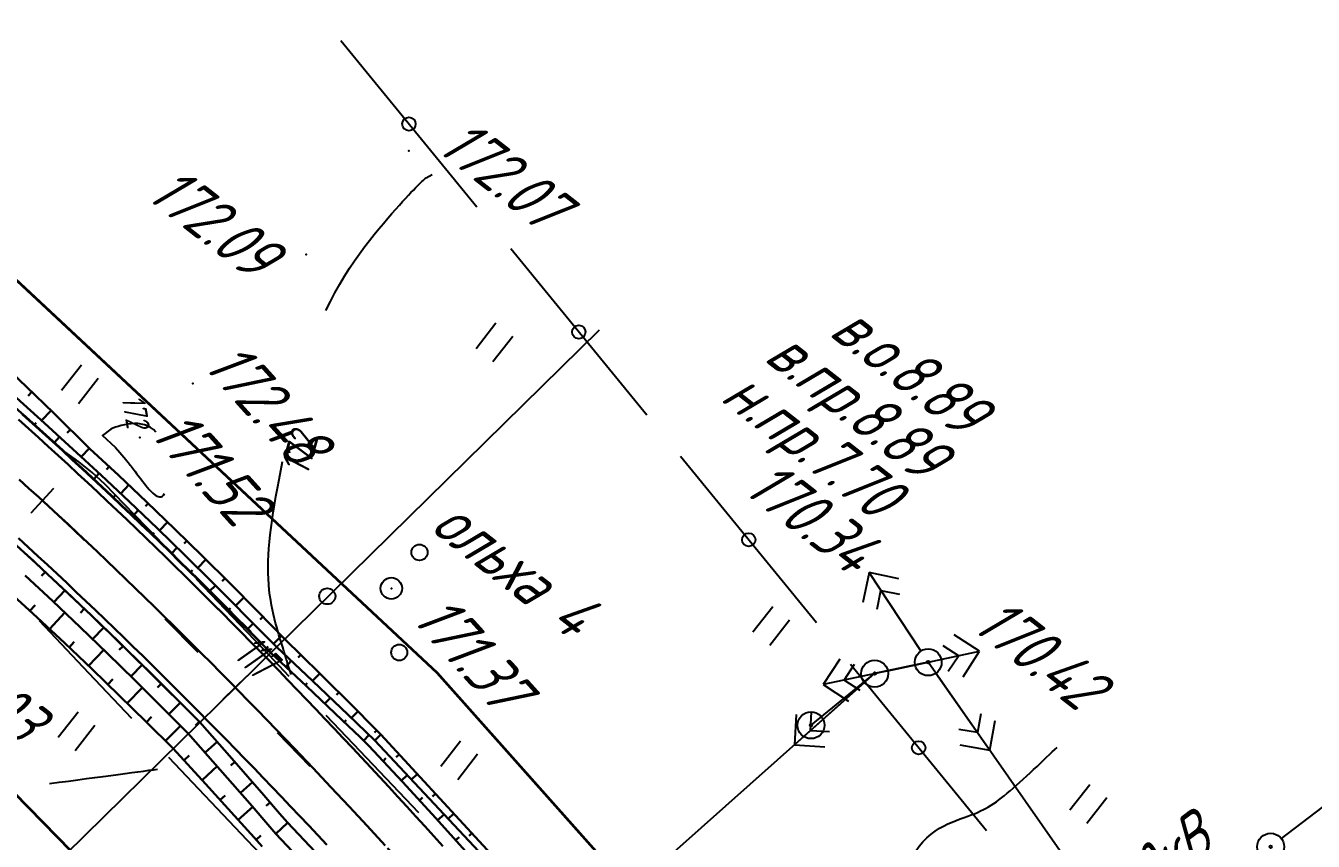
# Model space of a CAD drawing. Header units: millimetres. Extents: x -698 to 8131, y -704 to 4503.
# Drawn here: x 7407.9 to 7503.8, y 533.4 to 594.1 of the extents above; entities that cross this region are included whole.
import ezdxf
from ezdxf import colors
from ezdxf.entities.mleader import LeaderData, LeaderLine
from ezdxf.math import Vec2, Vec3

# ---------------------------------------------------------------- set-up
doc = ezdxf.new("R2010")
doc.units = ezdxf.units.MM
doc.linetypes.add('CONTI', pattern=[0])
doc.linetypes.add('STROT', pattern=[1.7, 0.5, -1.2])
for name, color, linetype, lineweight in [('10', 1, 'Continuous', 35), ('КОПИЯ_ОСЬ_13_ОТКОСЫ', 7, 'Continuous', 30), ('КОПИЯ_ОСЬ_ГРАНИЦЫ_ПОЛОС', 7, 'Continuous', 30), ('ОСЬ_ВЕРХ_ПОКРЫТИЯ_ГРАНИЦЫ_ПОЛОС', 7, 'Continuous', 30), ('ОСЬ_ВЕРХ_ПОКРЫТИЯ_ОСЬ', 1, 'Continuous', 30), ('Ось_примыкания', 1, 'Continuous', 35)]:
    doc.layers.add(name, color=color, linetype=linetype, lineweight=lineweight)
for name, color, linetype in [('GOR_BDEFAULT', 212, 'CONTI'), ('NAD_MDEFAULT', 7, 'CONTI'), ('PI_OTDEFAULT', 172, 'CONTI'), ('PI_TTDEFAULT', 5, 'CONTI'), ('SIT_LDEFAULT', 7, 'CONTI'), ('USLZNDEFAULT', 7, 'CONTI'), ('Выноски', 250, 'Continuous'), ('ОСЬ_ВЕРХ_ПОКРЫТИЯ_ПИКЕТЫ', 1, 'Continuous'), ('разметка', 7, 'Continuous')]:
    doc.layers.add(name, color=color, linetype=linetype)
doc.styles.add('eskd', font='isocpeui.ttf', dxfattribs={"width": 1.2})
doc.styles.add('SHRFT', font='isocpeui.ttf', dxfattribs={"width": 3.5})
doc.styles.get("Standard").update_dxf_attribs({"font": 'isocpeui.ttf'})
doc.styles.add('ГОСТ', font='isocpeui.ttf', dxfattribs={"height": 4})

# ---------------------------------------------------------------- blocks, each defined once
blk = doc.blocks.new('BL_2011')
at = {"color": 0}
for p, q in [((0, 0), (0, 2.4)), ((1.6, 0), (1.6, 2.4))]:
    blk.add_line(p, q, dxfattribs=at)
blk = doc.blocks.new('BL_26')
at = {"color": 0}
for radius in [1, 0.1]:
    blk.add_circle((0, 0), radius, dxfattribs=at)
blk = doc.blocks.new('BL_172')
at = {"color": 0}
for centre, radius in [((0, 3.4), 0.6), ((0, 0), 0.8), ((-3.4, -3.4), 0.6), ((3.4, -3.4), 0.6)]:
    blk.add_circle(centre, radius, dxfattribs=at)

msp = doc.modelspace()

# ---------------------------------------------------------------- linework, layer by layer
at = {"ltscale": 7}
msp.add_lwpolyline([(7402.304, 524.037), (7450.591, 571.444)], dxfattribs=at)
at = {"layer": '10'}
for points in [[(7557.083, 408.214), (7502.403, 474.094), (7438.513, 545.904), (7384.503, 596.294), (7381.685, 589.869), (7359.573, 604.594), (7346.003, 610.974), (7346.933, 612.494), (7259.503, 653.224), (7163.783, 697.604), (7162.773, 695.044), (7153.583, 698.964), (7154.833, 701.954), (7107.483, 722.734), (7037.233, 756.524), (7008.443, 769.144), (7005.583, 770.204), (6980.053, 780.784), (6981.053, 782.784), (6942.353, 801.084), (6941.603, 799.044), (6896.914, 821.23), (6913.823, 871.714)], [(6994.103, 758.534), (7040.023, 735.714), (7044.063, 733.704), (7072.313, 719.674), (7095.903, 709.734), (7115.453, 700.074), (7174.043, 673.014), (7206.093, 659.684), (7219.613, 652.954), (7247.643, 640.794), (7301.603, 617.394), (7300.303, 614.534), (7309.243, 610.384), (7309.923, 612.004), (7354.733, 590.424), (7366.703, 578.184), (7366.703, 578.184), (7420.773, 522.864), (7453.783, 488.154), (7485.293, 455.374), (7519.633, 419.454), (7515.413, 411.684), (7534.823, 388.204), (7579.153, 342.644)], [(7384.503, 596.294), (7438.513, 545.904), (7502.403, 474.094), (7557.083, 408.214), (7599.643, 364.494), (7714.093, 267.324), (7782.333, 205.664), (7802.953, 187.964), (7827.053, 167.284), (7831.933, 163.094), (7846.053, 144.894), (7851.593, 137.764), (7868.693, 97.284), (7876.343, 79.154), (7881.943, 63.124), (7904.923, -2.646), (7913.743, -6.586), (7929.843, -50.886), (7929.843, -50.886), (7966.053, -166.916), (7964.873, -168.836), (7968.623, -174.866), (7974.573, -194.306), (7993.635, -264.502)]]:
    msp.add_lwpolyline(points, dxfattribs=at)
at = {"layer": 'GOR_BDEFAULT', "color": 212, "flags": 128}
for points, elevation in [([(7430.229, 572.88), (7430.559, 573.56), (7430.899, 574.21), (7431.249, 574.84), (7431.609, 575.44), (7431.979, 576.03), (7432.349, 576.58), (7432.719, 577.11), (7433.089, 577.62), (7433.459, 578.1), (7433.819, 578.55), (7434.169, 578.98), (7434.509, 579.38), (7434.829, 579.76), (7435.139, 580.11), (7435.429, 580.43), (7435.699, 580.73), (7435.939, 581), (7436.169, 581.25), (7436.369, 581.47), (7436.559, 581.67), (7436.739, 581.85), (7436.889, 582.02), (7437.029, 582.16), (7437.159, 582.29), (7437.279, 582.4), (7437.379, 582.5), (7437.469, 582.58), (7437.559, 582.66), (7437.629, 582.72), (7437.699, 582.78), (7438.149, 583.02)], 172), ([(7417.549, 563.82), (7417.369, 564.02), (7417.159, 564.17), (7416.939, 564.29), (7416.699, 564.38), (7416.459, 564.43), (7416.209, 564.46), (7415.959, 564.47), (7415.709, 564.45), (7415.459, 564.42), (7415.219, 564.37), (7414.979, 564.32), (7414.759, 564.26), (7414.549, 564.19), (7414.359, 564.12), (7414.189, 564.06), (7413.579, 563.57), (7413.879, 563.3), (7414.199, 563.01), (7414.539, 562.69), (7414.879, 562.32), (7415.329, 561.78), (7415.379, 561.72), (7415.419, 561.66), (7415.469, 561.6), (7415.529, 561.53), (7415.589, 561.45), (7415.649, 561.37), (7415.709, 561.29), (7415.779, 561.19), (7415.859, 561.09), (7415.939, 560.99), (7416.029, 560.87), (7416.119, 560.75), (7416.219, 560.62), (7416.319, 560.49), (7416.439, 560.34), (7416.549, 560.18), (7416.679, 560.02), (7416.809, 559.86), (7416.939, 559.7), (7417.069, 559.55), (7417.199, 559.41), (7417.339, 559.28), (7417.469, 559.17), (7417.589, 559.09), (7417.719, 559.03), (7417.829, 559), (7417.939, 559.01), (7418.039, 559.05), (7418.129, 559.14), (7418.209, 559.27)], 172), ([(7427.619, 545.77), (7427.599, 545.86), (7427.569, 545.95), (7427.539, 546.06), (7427.499, 546.18), (7427.459, 546.31), (7427.419, 546.45), (7427.369, 546.6), (7427.329, 546.76), (7427.269, 546.93), (7427.219, 547.12), (7427.159, 547.32), (7427.089, 547.52), (7427.029, 547.74), (7426.959, 547.97), (7426.879, 548.22), (7426.799, 548.47), (7426.719, 548.74), (7426.639, 549.02), (7426.559, 549.31), (7426.469, 549.61), (7426.389, 549.92), (7426.309, 550.25), (7426.239, 550.59), (7426.169, 550.94), (7426.109, 551.3), (7426.049, 551.68), (7425.999, 552.07), (7425.959, 552.47), (7425.939, 552.89), (7425.919, 553.32), (7425.919, 553.76), (7425.919, 554.21), (7425.939, 554.68), (7425.979, 555.17), (7426.019, 555.67), (7426.079, 556.18), (7426.139, 556.72), (7426.219, 557.27), (7426.299, 557.84), (7426.389, 558.42), (7426.499, 559.03), (7426.609, 559.65), (7426.729, 560.3), (7426.859, 560.96), (7426.989, 561.65)], 172), ([(7481.489, 497.1), (7480.559, 497.55), (7479.729, 497.99), (7478.989, 498.42), (7478.349, 498.84), (7477.769, 499.25), (7477.279, 499.65), (7476.839, 500.04), (7476.469, 500.42), (7476.149, 500.78), (7475.869, 501.14), (7475.629, 501.48), (7475.429, 501.81), (7475.249, 502.14), (7475.079, 502.45), (7474.929, 502.75), (7474.779, 503.04), (7474.629, 503.32), (7474.489, 503.58), (7474.349, 503.82), (7474.219, 504.05), (7474.079, 504.25), (7473.949, 504.42), (7473.809, 504.57), (7473.679, 504.68), (7473.549, 504.76), (7473.409, 504.8), (7473.269, 504.81), (7473.129, 504.77), (7472.989, 504.69), (7472.849, 504.56), (7472.699, 504.39), (7472.539, 504.17), (7472.389, 503.92), (7472.229, 503.64), (7472.069, 503.33), (7471.899, 503.02), (7471.729, 502.69), (7471.549, 502.36), (7471.379, 502.04), (7471.199, 501.73), (7471.009, 501.44), (7470.829, 501.17), (7470.639, 500.94), (7470.439, 500.75), (7470.249, 500.6), (7470.049, 500.5), (7469.849, 500.46), (7469.649, 500.46), (7469.439, 500.5), (7469.229, 500.58), (7469.029, 500.69), (7468.819, 500.83), (7468.619, 501), (7468.409, 501.19), (7468.209, 501.4), (7468.009, 501.62), (7467.809, 501.85), (7467.609, 502.09), (7467.419, 502.33), (7467.229, 502.57), (7467.049, 502.8), (7466.869, 503.03), (7466.689, 503.25), (7466.519, 503.47), (7466.359, 503.68), (7466.189, 503.89), (7466.039, 504.09), (7465.879, 504.29), (7465.739, 504.48), (7465.589, 504.67), (7465.449, 504.85), (7465.319, 505.03), (7465.179, 505.21), (7465.059, 505.38), (7464.939, 505.55), (7464.819, 505.72), (7464.699, 505.88), (7464.589, 506.04), (7464.489, 506.2), (7464.379, 506.35), (7464.279, 506.5), (7464.189, 506.65), (7464.089, 506.8), (7463.999, 506.94), (7463.909, 507.08), (7463.819, 507.22), (7463.739, 507.36), (7463.659, 507.49), (7463.569, 507.62), (7463.489, 507.76), (7463.409, 507.89), (7463.339, 508.01), (7463.269, 508.14), (7463.209, 508.27), (7463.159, 508.4), (7463.129, 508.52), (7463.119, 508.65), (7463.129, 508.77), (7463.159, 508.9), (7463.219, 509.03), (7463.309, 509.15), (7463.429, 509.28), (7463.589, 509.41), (7463.779, 509.54), (7464.019, 509.68), (7464.299, 509.81), (7464.619, 509.95), (7464.969, 510.08), (7465.349, 510.22), (7465.749, 510.36), (7466.169, 510.49), (7466.599, 510.62), (7467.039, 510.75), (7467.469, 510.88), (7467.899, 511), (7468.319, 511.12), (7468.719, 511.24), (7469.099, 511.34), (7469.449, 511.45), (7469.759, 511.54), (7471.279, 512.31), (7471.389, 512.96), (7471.409, 513.04), (7471.429, 513.13), (7471.459, 513.23), (7471.479, 513.33), (7471.499, 513.44), (7471.529, 513.56), (7471.549, 513.7), (7471.579, 513.84), (7471.609, 514), (7471.639, 514.17), (7471.659, 514.35), (7471.689, 514.54), (7471.719, 514.75), (7471.739, 514.97), (7471.769, 515.21), (7471.789, 515.47), (7471.819, 515.74), (7471.839, 516.03), (7471.859, 516.34), (7471.879, 516.67), (7471.899, 517.03), (7471.929, 517.41), (7471.949, 517.81), (7471.969, 518.24), (7471.999, 518.7), (7472.019, 519.19), (7472.049, 519.7), (7472.079, 520.25), (7472.109, 520.84), (7472.139, 521.46), (7472.169, 522.11), (7472.209, 522.79), (7472.249, 523.5), (7472.299, 524.22), (7472.359, 524.96), (7472.429, 525.7), (7472.499, 526.44), (7472.589, 527.18), (7472.689, 527.91), (7472.809, 528.62), (7472.939, 529.3), (7473.089, 529.96), (7473.259, 530.58), (7473.449, 531.15), (7473.659, 531.68), (7473.889, 532.16), (7474.139, 532.59), (7474.409, 532.98), (7474.689, 533.32), (7474.989, 533.62), (7475.299, 533.88), (7475.609, 534.11), (7475.929, 534.32), (7476.239, 534.49), (7476.559, 534.65), (7476.879, 534.79), (7477.179, 534.91), (7477.479, 535.02), (7477.769, 535.12), (7478.039, 535.22), (7478.299, 535.32), (7478.539, 535.41), (7478.769, 535.51), (7478.989, 535.61), (7479.199, 535.71), (7479.399, 535.81), (7479.589, 535.93), (7479.789, 536.04), (7479.979, 536.17), (7480.169, 536.3), (7480.359, 536.44), (7480.559, 536.59), (7480.759, 536.75), (7480.969, 536.93), (7481.189, 537.11), (7481.429, 537.32), (7481.669, 537.53), (7481.919, 537.75), (7482.169, 537.98), (7482.429, 538.22), (7482.689, 538.45), (7482.939, 538.69), (7483.199, 538.93), (7483.439, 539.16), (7483.679, 539.39), (7483.909, 539.61), (7484.129, 539.81), (7484.329, 540.01), (7484.519, 540.18), (7484.689, 540.34)], 170), ([(7409.639, 537.65), (7410.359, 537.75), (7411.059, 537.84), (7411.739, 537.93), (7412.389, 538.02), (7413.019, 538.11), (7413.629, 538.19), (7414.199, 538.26), (7414.749, 538.34), (7415.269, 538.41), (7415.759, 538.47), (7416.219, 538.53), (7416.639, 538.58), (7417.029, 538.64), (7417.379, 538.68), (7417.689, 538.72)], 172)]:
    msp.add_lwpolyline(points, dxfattribs=dict(at, elevation=elevation))
at = {"layer": 'PI_TTDEFAULT', "color": 5}
for p in [(7436.389, 584.79, 172.069), (7428.759, 577.07, 172.094), (7420.309, 567.45, 172.483), (7416.369, 563.42, 171.52), (7435.099, 552.19, 171.368), (7475.089, 546.69, 170.424), (7471.099, 545.84, 170.345)]:
    msp.add_point(p, dxfattribs=at)
at = {"layer": 'SIT_LDEFAULT', "color": 7}
for p, q in [((7441.469, 580.59), (7431.339, 592.98)), ((7454.119, 565.1), (7443.989, 577.49)), ((7410.779, 562.37), (7410.509, 562.55)), ((7411.809, 561.62), (7410.779, 562.37)), ((7412.809, 560.82), (7411.809, 561.62)), ((7466.779, 549.62), (7456.649, 562.01)), ((7413.749, 559.96), (7412.809, 560.82)), ((7415.959, 557.68), (7413.749, 559.96)), ((7417.819, 555.75), (7415.959, 557.68)), ((7425.989, 547.21), (7420.579, 552.87)), ((7470.689, 553.37), (7470.229, 551.15)), ((7474.539, 547.53), (7470.689, 553.37)), ((7472.899, 552.91), (7470.689, 553.37)), ((7471.279, 550.65), (7471.569, 552.03)), ((7471.569, 552.03), (7472.949, 551.75)), ((7408.859, 549.79), (7412.529, 545.91)), ((7478.919, 547.51), (7477.029, 548.74)), ((7476.169, 547.94), (7477.359, 547.17)), ((7427.489, 545.63), (7425.989, 547.21)), ((7468.499, 546.92), (7467.269, 545.02)), ((7475.089, 546.69), (7471.099, 545.84)), ((7472.079, 546.05), (7478.919, 547.51)), ((7514.499, 490.33), (7475.089, 546.69)), ((7477.359, 547.17), (7476.589, 545.99)), ((7477.689, 545.61), (7478.919, 547.51)), ((7412.529, 545.91), (7415.739, 542.53)), ((7471.099, 545.84), (7431.829, 510.95)), ((7466.359, 542), (7471.099, 545.84)), ((7474.109, 546.48), (7467.269, 545.02)), ((7468.829, 545.36), (7469.599, 546.54)), ((7479.439, 534.13), (7469.309, 546.52)), ((7475.659, 545.87), (7479.669, 540.13)), ((7470.349, 545.18), (7465.119, 540.53)), ((7467.269, 545.02), (7469.159, 543.79)), ((7470.019, 544.59), (7468.829, 545.36)), ((7466.319, 541.59), (7466.399, 543)), ((7432.289, 540.59), (7430.249, 542.73)), ((7465.249, 542.79), (7465.119, 540.53)), ((7478.999, 542.84), (7478.759, 541.45)), ((7479.669, 540.13), (7480.069, 542.36)), ((7467.729, 541.51), (7466.319, 541.59)), ((7478.759, 541.45), (7477.359, 541.69)), ((7437.139, 535.48), (7432.289, 540.59)), ((7465.119, 540.53), (7467.379, 540.39)), ((7477.449, 540.53), (7479.669, 540.13)), ((7418.489, 539.63), (7424.329, 533.45)), ((7501.399, 533.56), (7506.959, 537.8)), ((7424.329, 533.45), (7425.369, 532.36))]:
    msp.add_line(p, q, dxfattribs=at)
for centre in [(7436.409, 586.78), (7449.059, 571.29), (7461.719, 555.81), (7474.379, 540.32)]:
    msp.add_circle(centre, 0.5, dxfattribs=at)
at = {"layer": 'КОПИЯ_ОСЬ_13_ОТКОСЫ'}
for p, q in [((7434.319, 541.3), (7433.865, 540.873)), ((7434.478, 539.332), (7434.699, 539.538)), ((7435.675, 539.829), (7435.451, 539.623)), ((7435.84, 537.867), (7436.287, 538.283)), ((7437.03, 538.359), (7436.593, 537.956)), ((7437.193, 536.394), (7437.425, 536.607)), ((7438.386, 536.889), (7438.173, 536.692)), ((7438.544, 534.92), (7439.026, 535.356)), ((7439.742, 535.418), (7439.326, 535.035)), ((7439.886, 533.437), (7440.139, 533.666)), ((7441.098, 533.948), (7440.895, 533.761))]:
    msp.add_line(p, q, dxfattribs=at)
for points in [[(7405.84, 569.173), (7407.904, 567.219), (7409.95, 565.246), (7412.647, 562.592), (7414.768, 560.614), (7416.872, 558.618), (7418.958, 556.608), (7421.029, 554.582), (7423.083, 552.544), (7425.122, 550.491), (7427.145, 548.426), (7429.771, 545.851), (7432.378, 543.257), (7433.673, 541.953), (7434.319, 541.3), (7434.319, 541.3), (7434.319, 541.3)], [(7406.766, 565.925), (7408.871, 564.043), (7410.975, 562.128), (7413.062, 560.195), (7415.164, 558.216), (7417.25, 556.22), (7419.319, 554.21), (7421.373, 552.184), (7425.435, 548.093), (7426.106, 547.406), (7428.786, 544.898), (7431.446, 542.369), (7432.769, 541.098), (7433.099, 540.78)], [(7407.163, 566.376), (7409.272, 564.489), (7411.379, 562.571), (7413.47, 560.635), (7415.576, 558.653), (7417.665, 556.653), (7419.737, 554.64), (7421.795, 552.611), (7425.862, 548.514), (7426.534, 547.826), (7429.217, 545.315), (7431.881, 542.783), (7433.205, 541.511), (7433.865, 540.873), (7433.865, 540.873), (7433.865, 540.873), (7433.865, 540.873), (7433.865, 540.873), (7433.865, 540.873), (7448.611, 525.109)], [(7407.163, 566.376), (7409.272, 564.489), (7411.379, 562.571), (7413.47, 560.635), (7415.576, 558.653), (7417.665, 556.653), (7419.738, 554.64), (7421.795, 552.611), (7425.862, 548.514), (7426.534, 547.826), (7429.217, 545.315), (7431.881, 542.783), (7433.205, 541.51), (7433.865, 540.872), (7433.865, 540.872), (7433.865, 540.872)], [(7408.321, 566.819), (7408.05, 566.536)], [(7409.76, 565.43), (7409.045, 564.694)], [(7408.501, 564.377), (7408.634, 564.525)], [(7411.187, 564.029), (7410.947, 563.785)], [(7409.984, 563.034), (7410.387, 563.478)], [(7412.612, 562.626), (7411.998, 562.001)], [(7411.458, 561.683), (7411.594, 561.83)], [(7414.076, 561.263), (7413.876, 561.049)], [(7412.924, 560.323), (7413.334, 560.762)], [(7415.532, 559.892), (7414.934, 559.26)], [(7414.383, 558.955), (7414.521, 559.1)], [(7416.981, 558.514), (7416.781, 558.304)], [(7415.834, 557.578), (7416.248, 558.012)], [(7417.277, 556.194), (7417.417, 556.338)], [(7418.423, 557.127), (7417.82, 556.504)], [(7406.58, 555.927), (7408.636, 554.039), (7410.703, 552.109), (7412.754, 550.163), (7414.791, 548.199), (7416.815, 546.221), (7420.823, 542.218), (7423.218, 539.516), (7425.591, 536.796), (7426.771, 535.429), (7427.359, 534.744), (7429.835, 532.116), (7432.294, 529.473), (7434.812, 526.732), (7437.316, 523.978), (7441.114, 519.748), (7446.768, 513.351), (7448.641, 511.211), (7451.13, 508.353), (7454.236, 504.77), (7460.927, 497.016), (7557.756, 383.889)], [(7419.857, 555.733), (7419.655, 555.526)], [(7418.714, 554.801), (7419.132, 555.231)], [(7409.315, 553.409), (7409.042, 553.116)], [(7420.142, 553.402), (7420.282, 553.544)], [(7421.284, 554.331), (7420.677, 553.717)], [(7407.818, 553.161), (7409.877, 551.238), (7411.921, 549.298), (7413.953, 547.341), (7415.969, 545.368), (7419.967, 541.378), (7422.355, 538.682), (7424.722, 535.968), (7425.899, 534.604), (7426.486, 533.921), (7428.956, 531.299)], [(7407.818, 553.161), (7409.877, 551.238), (7411.921, 549.298), (7413.953, 547.341), (7415.97, 545.368), (7419.967, 541.378), (7422.355, 538.682), (7424.722, 535.968), (7425.899, 534.604), (7426.486, 533.921), (7428.956, 531.299)], [(7422.703, 552.923), (7422.5, 552.719)], [(7406.659, 551.917), (7408.72, 550.018), (7410.769, 548.1), (7412.804, 546.166), (7416.837, 542.249), (7418.836, 540.268), (7421.263, 537.626), (7423.67, 534.967), (7424.868, 533.629), (7425.465, 532.959)], [(7410.774, 552.041), (7409.951, 551.168)], [(7421.562, 551.993), (7421.988, 552.416)], [(7424.116, 551.507), (7423.499, 550.894)], [(7408.172, 550.526), (7408.557, 550.942)], [(7412.226, 550.666), (7411.95, 550.376)], [(7422.971, 550.574), (7423.113, 550.715)], [(7409.637, 549.164), (7410.779, 550.385)], [(7424.381, 549.155), (7424.806, 549.578)], [(7425.521, 550.083), (7425.314, 549.88)], [(7413.671, 549.282), (7412.838, 548.418)], [(7426.921, 548.655), (7426.31, 548.056)], [(7411.094, 547.794), (7411.477, 548.199)], [(7415.108, 547.892), (7414.829, 547.605)], [(7425.787, 547.733), (7425.93, 547.873)], [(7412.543, 546.416), (7413.68, 547.605)], [(7427.235, 546.354), (7427.644, 546.792)], [(7428.347, 547.253), (7428.147, 547.049)], [(7416.538, 546.493), (7415.696, 545.637)], [(7429.773, 545.85), (7429.231, 545.302)], [(7413.98, 545.024), (7414.362, 545.417)], [(7415.415, 543.631), (7416.545, 544.794)], [(7417.955, 545.082), (7417.672, 544.799)], [(7428.693, 544.985), (7428.83, 545.131)], [(7430.146, 543.61), (7430.559, 544.045)], [(7431.192, 544.442), (7431.011, 544.26)], [(7419.37, 543.669), (7418.523, 542.82)], [(7432.606, 543.027), (7432.125, 542.549)], [(7416.849, 542.237), (7417.23, 542.621)], [(7418.269, 540.829), (7419.387, 541.956)], [(7420.786, 542.256), (7420.503, 541.973)], [(7431.592, 542.229), (7431.731, 542.373)], [(7433.033, 540.843), (7433.45, 541.274)], [(7434.015, 541.607), (7433.854, 541.448)], [(7434.319, 541.3), (7448.962, 525.419)], [(7422.117, 540.764), (7421.22, 539.969)], [(7433.099, 540.78), (7433.428, 540.461), (7435.923, 537.778), (7438.399, 535.08), (7442.169, 530.913), (7445.988, 526.621), (7446.49, 526.049)], [(7433.865, 540.873), (7448.611, 525.109), (7448.611, 525.109), (7454.767, 519.05), (7457.408, 516.29), (7460.697, 512.834), (7466.594, 506.607)], [(7419.652, 539.384), (7420.041, 539.743)], [(7423.44, 539.264), (7423.14, 539)], [(7421.004, 537.91), (7422.129, 538.939)], [(7424.756, 537.758), (7423.852, 536.971)], [(7422.35, 536.431), (7422.726, 536.772)], [(7426.066, 536.246), (7425.763, 535.985)], [(7423.689, 534.946), (7424.77, 535.913)], [(7427.371, 534.731), (7426.501, 533.905)], [(7425.023, 533.455), (7425.384, 533.777)]]:
    msp.add_lwpolyline(points, dxfattribs=at)
at = {"layer": 'КОПИЯ_ОСЬ_ГРАНИЦЫ_ПОЛОС'}
msp.add_lwpolyline([(7438.94, 532.999), (7438.272, 533.735), (7437.602, 534.47), (7436.931, 535.204), (7436.259, 535.936), (7435.586, 536.668), (7434.912, 537.399), (7434.236, 538.128), (7433.558, 538.857), (7432.88, 539.584), (7432.2, 540.31), (7431.518, 541.035), (7430.835, 541.759), (7430.15, 542.481), (7429.464, 543.203), (7428.777, 543.922), (7428.087, 544.641), (7427.397, 545.358), (7426.704, 546.074), (7426.01, 546.788), (7425.314, 547.501), (7424.617, 548.213), (7423.918, 548.923), (7423.217, 549.631), (7422.514, 550.338), (7421.81, 551.043), (7421.104, 551.747), (7420.396, 552.449), (7419.686, 553.149), (7418.974, 553.848), (7418.261, 554.545), (7417.545, 555.24), (7416.828, 555.933), (7416.108, 556.624), (7415.387, 557.314), (7414.664, 558.002), (7413.938, 558.687), (7413.211, 559.371), (7412.481, 560.053), (7411.75, 560.733), (7411.016, 561.41), (7410.281, 562.086), (7409.543, 562.759), (7408.803, 563.43), (7408.061, 564.099), (7407.317, 564.766)], dxfattribs=at)
at = {"layer": 'ОСЬ_ВЕРХ_ПОКРЫТИЯ_ГРАНИЦЫ_ПОЛОС'}
for points in [[(7407.65, 565.139), (7408.395, 564.471), (7409.138, 563.801), (7409.879, 563.129), (7410.618, 562.455), (7411.355, 561.778), (7412.09, 561.099), (7412.822, 560.419), (7413.553, 559.736), (7414.281, 559.051), (7415.008, 558.365), (7415.732, 557.676), (7416.454, 556.985), (7417.175, 556.293), (7417.893, 555.599), (7418.609, 554.903), (7419.324, 554.205), (7420.037, 553.506), (7420.747, 552.805), (7421.456, 552.102), (7422.163, 551.397), (7422.869, 550.691), (7423.572, 549.983), (7424.274, 549.274), (7424.974, 548.563), (7425.323, 548.207)], [(7430.289, 533.095), (7429.615, 533.811), (7428.941, 534.527), (7428.265, 535.242), (7427.589, 535.955), (7426.911, 536.666), (7426.231, 537.376), (7425.551, 538.085), (7424.869, 538.793), (7424.185, 539.499), (7423.5, 540.203), (7422.814, 540.906), (7422.127, 541.607), (7421.438, 542.307), (7420.747, 543.005), (7420.056, 543.702), (7419.362, 544.397), (7418.667, 545.09), (7417.971, 545.781), (7417.273, 546.471), (7416.573, 547.159), (7415.872, 547.845), (7415.169, 548.529), (7414.465, 549.211), (7413.758, 549.892), (7413.051, 550.57), (7412.341, 551.247), (7411.63, 551.921), (7410.917, 552.594), (7410.202, 553.264), (7409.485, 553.933), (7408.767, 554.599), (7408.047, 555.263), (7407.325, 555.925)], [(7407.709, 554.895), (7408.428, 554.232), (7409.145, 553.566), (7409.86, 552.899), (7410.574, 552.229), (7411.286, 551.558), (7411.996, 550.884), (7412.705, 550.209), (7413.412, 549.531), (7414.117, 548.852), (7414.821, 548.17), (7415.523, 547.487), (7416.223, 546.802), (7416.922, 546.115), (7417.619, 545.426), (7418.167, 544.882)], [(7421.981, 550.872), (7422.514, 550.338), (7423.217, 549.631), (7423.918, 548.923), (7424.617, 548.213), (7425.314, 547.501), (7426.01, 546.788), (7426.704, 546.074), (7427.397, 545.358), (7428.087, 544.641), (7428.777, 543.922), (7429.464, 543.203), (7430.15, 542.481), (7430.835, 541.759), (7431.518, 541.035), (7432.2, 540.31), (7432.88, 539.584), (7433.558, 538.857), (7434.236, 538.128), (7434.912, 537.399), (7435.586, 536.668), (7436.259, 535.936), (7436.931, 535.204), (7437.602, 534.47), (7438.272, 533.735), (7438.94, 532.999)], [(7422.333, 551.217), (7425.435, 548.093), (7426.106, 547.406), (7428.786, 544.898), (7431.446, 542.369), (7432.769, 541.098), (7433.428, 540.461), (7435.923, 537.778), (7438.399, 535.08), (7442.169, 530.913), (7445.988, 526.621), (7451.031, 520.866), (7452.909, 518.7), (7454.779, 516.535), (7457.262, 513.645), (7460.356, 510.029), (7467.005, 502.218), (7529.687, 428.979), (7564.416, 388.955)], [(7418.163, 544.874), (7420.823, 542.218), (7423.218, 539.516), (7425.591, 536.796), (7426.771, 535.429), (7427.359, 534.744), (7429.835, 532.116), (7432.294, 529.473), (7434.812, 526.732), (7437.316, 523.978), (7441.114, 519.748), (7446.768, 513.351), (7448.641, 511.211), (7451.13, 508.353), (7454.236, 504.77), (7460.927, 497.016), (7557.756, 383.889)]]:
    msp.add_lwpolyline(points, dxfattribs=at)
at = {"layer": 'ОСЬ_ВЕРХ_ПОКРЫТИЯ_ОСЬ'}
msp.add_lwpolyline([(7407.371, 560.305), (7408.103, 559.641), (7408.834, 558.974), (7409.563, 558.306), (7410.289, 557.635), (7411.014, 556.962), (7411.737, 556.287), (7412.458, 555.609), (7413.177, 554.93), (7413.894, 554.249), (7414.609, 553.566), (7415.322, 552.881), (7416.034, 552.194), (7416.744, 551.506), (7417.452, 550.815), (7418.158, 550.123), (7418.863, 549.429), (7419.566, 548.733), (7420.267, 548.035), (7420.966, 547.336), (7421.664, 546.635), (7422.36, 545.933), (7423.055, 545.229), (7423.748, 544.523), (7424.439, 543.816), (7425.129, 543.108), (7425.818, 542.397), (7426.505, 541.686), (7427.19, 540.973), (7427.874, 540.259), (7429.238, 538.826), (7430.596, 537.388), (7431.949, 535.945), (7433.297, 534.497), (7434.64, 533.045)], dxfattribs=at)
at = {"layer": 'ОСЬ_ВЕРХ_ПОКРЫТИЯ_ПИКЕТЫ'}
for p, q in [((7408.258, 557.807), (7409.948, 559.649)), ((7422.573, 543.936), (7424.357, 545.688)), ((7422.573, 543.936), (7424.357, 545.688))]:
    msp.add_line(p, q, dxfattribs=at)
at = {"layer": 'Ось_примыкания', "linetype": 'Continuous'}
msp.add_lwpolyline([(7424.624, 548.919), (7424.274, 549.274), (7423.572, 549.983), (7422.869, 550.691), (7422.163, 551.397), (7421.456, 552.102), (7420.747, 552.805), (7420.037, 553.506), (7419.324, 554.205), (7418.609, 554.903), (7417.893, 555.599), (7417.175, 556.293), (7416.454, 556.985), (7415.732, 557.676), (7415.008, 558.365), (7414.281, 559.051), (7413.553, 559.736), (7412.822, 560.419), (7412.09, 561.099), (7411.355, 561.778), (7410.618, 562.455), (7409.879, 563.129), (7409.138, 563.801), (7408.395, 564.471), (7407.65, 565.139)], dxfattribs=at)
at = {"layer": 'разметка', "linetype": 'STROT', "lineweight": 30, "ltscale": 7}
msp.add_lwpolyline([(7317.616, 617.662), (7317.616, 617.662, -0.028594), (7363.936, 592.998, -0.04989), (7411.375, 556.624, 11.407778), (7411.375, 556.624, -0.028559), (7460.709, 503.422), (7557.517, 390.311, 0.020074), (7586.973, 357.707, 0.020078), (7619.714, 328.404), (7718.536, 244.621)], format="xyb", dxfattribs=at)

# ---------------------------------------------------------------- block references
at = {"layer": 'USLZNDEFAULT', "color": 7, "rotation": 322.0000000000001}
for name, p in [('BL_2011', (7441.409, 570.07)), ('BL_2011', (7410.529, 566.95)), ('BL_172', (7435.099, 552.19)), ('BL_2011', (7462.029, 548.95)), ('BL_26', (7475.089, 546.69)), ('BL_26', (7471.099, 545.84)), ('BL_2011', (7410.279, 541.1)), ('BL_26', (7466.359, 542)), ('BL_2011', (7438.779, 538.95)), ('BL_2011', (7485.646, 535.699)), ('BL_26', (7500.599, 532.95))]:
    msp.add_blockref(name, p, dxfattribs=at)

# ---------------------------------------------------------------- texts
at = {"layer": 'GOR_BDEFAULT', "color": 212, "style": 'SHRFT', "width": 0.75}
for height, rotation, p in [(1.7223, 279.98695, (7414.984, 566.406, 172)), (2.1263, 73.97637, (7428.871, 560.55, 172))]:
    msp.add_text('172', height=height, rotation=rotation, dxfattribs=at).set_placement(p)
at = {"layer": 'NAD_MDEFAULT', "color": 7, "style": 'eskd', "oblique": 10, "width": 0.8}
for s, rotation, p in [('в.о.8.89', 322, (7467.598, 571.116)), ('в.пр.8.89', 322, (7462.756, 569.226)), ('н.пр.7.70', 322, (7459.507, 566.238)), ('ольха 4', 322, (7437.864, 556.597)), ('10кВ', 37, (7490.418, 528.164))]:
    msp.add_text(s, height=3.5, rotation=rotation, dxfattribs=at).set_placement(p)
at = {"layer": 'PI_OTDEFAULT', "color": 172, "style": 'eskd', "oblique": 10, "width": 0.8}
for s, rotation, p in [('172.07', 322, (7438.351, 584.85)), ('172.09', 322, (7416.696, 581.325)), ('172.48', 312, (7420.995, 568.763)), ('171.52', 312, (7417.021, 563.697)), ('170.34', 322, (7461.194, 559.401, -170)), ('171.37', 312, (7436.529, 549.9)), ('170.42', 322, (7478.219, 549.2)), ('172.03', 322, (7399.348, 546.629))]:
    msp.add_text(s, height=3.5, rotation=rotation, dxfattribs=at).set_placement(p)
at = {"layer": 'ОСЬ_ВЕРХ_ПОКРЫТИЯ_ПИКЕТЫ', "width": 0.6}
msp.add_text('117', height=2.5, rotation=314.47308, dxfattribs=at).set_placement((7423.309, 547.112))

# ---------------------------------------------------------------- leaders
at = {"layer": 'Выноски', "linetype": 'Continuous'}
ml = msp.add_multileader_mtext('Standard', dxfattribs=at)
ml.set_content('Граница работа по примыканию', color=256, style='ГОСТ')
ml.set_leader_properties()
ml.build(insert=Vec2(0, 0))
ml.multileader.update_dxf_attribs({"text_left_attachment_type": 5, "text_right_attachment_type": 5, "dogleg_length": 0, "arrow_head_size": 0.18})
ctx = ml.context
ctx.base_point, ctx.char_height, ctx.arrow_head_size, ctx.landing_gap_size, ctx.plane_origin, ctx.plane_x_axis, ctx.plane_y_axis = Vec3(7328.984, 558.261), 5, 0.18, 0, Vec3(7369.318, 465.301), Vec3(0.791347, -0.611367), Vec3(0.611367, 0.791347)
ctx.left_attachment, ctx.right_attachment = 5, 5
notes = []
notes.append((ctx, [(0, (1, 1, 0), (7328.984, 558.261), (0.829038, -0.559193), 0, [(0, [(7305.533, 613.132)], 0, [])])]))
ctx.mtext.insert, ctx.mtext.text_direction, ctx.mtext.rotation, ctx.mtext.flow_direction = Vec3(7332.917, 563.352), Vec3(0.791347, -0.611367), 5.625398, 5
for ctx, leaders in notes:
    for number, flags, end, landing, length, lines in leaders:
        leader = LeaderData()
        leader.index, (leader.has_last_leader_line, leader.has_dogleg_vector, leader.attachment_direction) = number, flags
        leader.last_leader_point, leader.dogleg_vector, leader.dogleg_length = Vec3(end), Vec3(landing), length
        for number, points, colour, breaks in lines:
            line = LeaderLine()
            line.index, line.vertices, line.color, line.breaks = number, Vec3.list(points), colors.encode_raw_color(colour), breaks
            leader.lines.append(line)
        ctx.leaders.append(leader)

doc.saveas('drawing.dxf')
